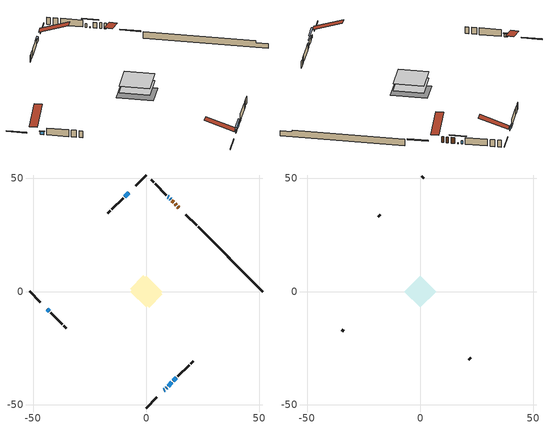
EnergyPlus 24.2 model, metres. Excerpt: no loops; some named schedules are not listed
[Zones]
conditioned space
 floor adiabatic (AdiabaticFloorConstruction): -7.03,0 0,7.03 7.03,0 0,-7.03 z0.77
 floor foundation (Slab1 construction): -7.14,1.3 -1.3,7.14 7.14,-1.3 1.3,-7.14 z-1.55
 wall outside (RimJoist1 construction): 0,-51.44 4.72,-46.72 / -51.44,0 -46.72,-4.72 / 0,51.44 -4.72,46.72 / 22.2,29.24 17.48,33.95 z0.77:1.07
 wall outside (AdiabaticWallConstruction 1): 14.37,37.07 13.91,37.53 / 13.25,38.18 12.8,38.64 / 12.14,39.29 11.36,40.07 z0.77:2.8
 wall outside (AdiabaticWallConstruction): 7.83,-43.6 8.11,-43.33 / 9.84,41.59 9.56,41.87 z0.77:1.99; 10.71,40.72 10.49,40.94 / 8.76,-42.67 8.98,-42.46 z0.77:1.11; -7.83,43.6 -9.56,41.88 / -43.6,-7.83 -42.74,-8.7 z0.77:1.79; 9.63,-41.8 11.36,-40.08 z0.77:2.45; 12.01,-39.42 13.31,-38.13 z0.77:1.74
 wall outside (Wall1 construction): 13.96,-37.47 18.98,-32.46 / -42.08,-9.35 -37.07,-14.36 / -10.21,41.22 -15.22,36.21 / 8.91,42.53 3.9,47.54 z0.77:3.21
 wall outside (Wall2 construction): 19.63,-31.8 20.73,-30.7 / -36.42,-15.02 -35.31,-16.12 / -15.88,35.55 -16.98,34.45 / 3.24,48.2 2.14,49.3 z0.77:3.21
 wall foundation (FoundationWall1 construction): 22.86,28.58,-1.55 22.86,28.58,0.77 48.58,2.86,0.77 48.58,2.86,0.17 51.44,0,0.17 51.44,0,-1.55
 window (WindowConstruction 4): 7.83,-43.6 8.11,-43.33 z0.77:1.99
 window (WindowConstruction 6): 10.71,40.73 10.5,40.94 z0.77:1.11
 window (WindowConstruction 7): 8.76,-42.67 8.98,-42.46 z0.77:1.11
 window (WindowConstruction): -7.83,43.6 -9.56,41.88 z0.77:1.78
 window (WindowConstruction 1): 9.63,-41.8 11.36,-40.08 z0.77:2.45
 window (WindowConstruction 2): 12.01,-39.42 13.31,-38.13 z0.77:1.74
 window (WindowConstruction 3): -43.6,-7.83 -42.74,-8.69 z0.77:1.78
 window (WindowConstruction 5): 9.84,41.6 9.56,41.87 z0.77:1.99
 door (Door): 14.37,37.07 13.91,37.52 z0.77:2.8
 door (Door 1): 13.25,38.18 12.8,38.64 z0.77:2.8
 door (Door 2): 12.14,39.29 11.36,40.07 z0.77:2.8
 ceiling adiabatic (AdiabaticFloorConstruction): 0,-7.03 7.03,0 0,7.03 -7.03,0 z0.77
attic - vented
 floor to conditioned space (Floor1 construction Reversed): -7.02,0 0,7.02 7.02,0 0,-7.02 z3.21
 wall outside (Wall3 construction): 21.39,-30.04 22.21,-29.22 / -34.66,-16.78 -33.83,-17.6 / -17.64,33.8 -18.46,32.97 / 1.48,49.95 0.66,50.78 z0.77:3.21
 roof outside (Roof1 construction): 7.18,-44.26,3.21 0.33,-37.42,6.43 -1.47,-39.22,6.43 5.37,-46.06,3.21; -44.26,-7.18,3.21 -37.42,-0.33,6.43 -39.22,1.47,6.43 -46.06,-5.37,3.21; -7.18,44.26,3.21 -0.33,37.42,6.43 1.47,39.22,6.43 -5.37,46.06,3.21; 15.02,36.41,3.21 8.18,29.57,6.43 9.98,27.77,6.43 16.83,34.61,3.21
shading: 8.65,42.78 12.55,38.88 12.84,39.17 8.94,43.07 z3.71; 10.82,-40.61 6.92,-44.52 7.21,-44.81 11.11,-40.9 z3.71; -9.7,41.74 -7.69,43.74 -7.98,44.04 -9.99,42.03 z1.99; 11.5,-39.94 9.49,-41.94 9.78,-42.24 11.79,-40.23 z2.65; 13.45,-37.99 11.87,-39.56 12.16,-39.85 13.74,-38.28 z1.94; -42.6,-8.84 -43.74,-7.69 -44.04,-7.98 -42.89,-9.13 z1.99
[Building]
Building 1: Terrain=Suburbs
[Site:Location]
Quebec Intl AP_QC: Latitude {deg}=46.8; Longitude {deg}=-71.38; Time Zone {hr}=-5; Elevation {m}=74; Keep Site Location Information=Yes
[Site:GroundTemperature:Shallow]
0.0108218, -2.24938, -2.43038, -1.3578, 2.94801, 7.23376, 10.9493, 13.303, 13.5029, 11.5886, 7.96783, 3.81355
[Site:WaterMainsTemperature]
Calculation Method=Schedule; Temperature Schedule=mains temperature schedule
[Material] Roughness=Rough; Thermal Absorptance=0.9
Name | Thickness {m} | Conductivity {W/m-K} | Density {kg/m3} | Specific Heat {J/kg-K} | Solar Absorptance | Visible Absorptance
asphalt or fiberglass shingles | 0.00635 | 0.162714 | 1121.4 | 1465.45 | 0.4 | 0.4
ceiling loosefill ins | 0.254 | 0.0480833 | 16.02 | 1046.75 | 0.7 | 0.7
ceiling stud and cavity | 0.1397 | 0.225388 | 65.682 | 1177.47 | 0.7 | 0.7
concrete 4.0 in. | 0.1016 | 1.803125 | 2242.8 | 837.4 | 0.7 | 0.7
concrete 8.0 in. | 0.2032 | 1.803125 | 2242.8 | 837.4 | 0.7 | 0.7
door material | 0.04445 | 0.0451087 | 512.64 | 1214.23 | 0.7 | 0.7
door material 1 | 0.04445 | 0.188738 | 512.64 | 1214.23 | 0.7 | 0.7
exterior vertical ins | 0.0392557 | 0.029427 | 32.04 | 1214.23 | 0.7 | 0.7
floor covering | 0.0127 | 0.0433444 | 54.468 | 1339.84 | 0.6 | 0.6
floor rigid ins; wall rigid ins | 0.512978 | 0.029427 | 32.04 | 1214.23 | 0.7 | 0.7
floor stud and cavity | 0.1397 | 1.75129 | 37.0049 | 1207.88 | 0.7 | 0.7
furniture material conditioned space 1 | 0.1524 | 0.115458 | 640.8 | 1214.23 | 0.6 | 0.6
gypsum board | 0.0127 | 0.160291 | 801 | 837.4 | 0.6 | 0.6
gypsum board 1 | 0.0127 | 0.160291 | 801 | 837.4 | 0.7 | 0.7
osb sheathing 0.5 in. | 0.0127 | 0.115458 | 512.64 | 1214.23 | 0.7 | 0.7
osb sheathing 0.75 in. | 0.01905 | 0.115458 | 512.64 | 1214.23 | 0.7 | 0.7
osb sheathing 2.0 in. | 0.0508 | 0.115458 | 512.64 | 1214.23 | 0.7 | 0.7
rim joist rigid ins | 0.051816 | 0.029427 | 32.04 | 1214.23 | 0.7 | 0.7
rim joist stud and cavity | 0.0508 | 0.184251 | 125.044 | 1163.47 | 0.6 | 0.6
wall stud and cavity | 0.1397 | 0.0823012 | 139.0536 | 1170.24 | 0.7 | 0.7
wall stud and cavity 1 | 0.1397 | 0.106638 | 139.0536 | 1170.24 | 0.7 | 0.7
wall stud and cavity 2 | 0.0889 | 6.1454 | 50.32683 | 1063.81 | 0.6 | 0.6
wall stud and cavity 3 | 0.0889 | 0.380278 | 52.3479 | 1209.89 | 0.7 | 0.7
wall stud and cavity 4 | 0.0889 | 0.391764 | 83.0341 | 1211.67 | 0.7 | 0.7
wood siding | 0.0254 | 0.102417 | 544.68 | 1172.36 | 0.4 | 0.4
wood siding 1 | 0.00254 | 0.102417 | 544.68 | 1172.36 | 0.4 | 0.4
wood siding 2; wood siding 3; wood siding 4 | 0.0254 | 0.102417 | 544.68 | 1172.36 | 0.7 | 0.7
[WindowMaterial:SimpleGlazingSystem]
Name | U-Factor {W/m2-K} | Solar Heat Gain Coefficient
WindowMaterial | 2.929848 | 0.66
WindowMaterial 1 | 2.9077 | 0.68
WindowMaterial 2 | 2.946882 | 0.64
WindowMaterial 3 | 2.992306 | 0.59
WindowMaterial 4 | 3.07009 | 0.43
[Construction]
AdiabaticFloorConstruction: floor stud and cavity, floor rigid ins, osb sheathing 0.75 in., floor covering
AdiabaticWallConstruction: wood siding 3, wall rigid ins, wall stud and cavity 3, gypsum board
AdiabaticWallConstruction 1: wood siding 4, wall rigid ins, wall stud and cavity 3, gypsum board
Door; Door 1: door material
Door 2: door material 1
Floor1 construction Reversed: gypsum board, ceiling stud and cavity, ceiling loosefill ins
FoundationWall1 construction: concrete 8.0 in., gypsum board 1
furniture construction conditioned space 1: furniture material conditioned space 1
PartitionWallConstruction: gypsum board, wall stud and cavity 4, gypsum board
RimJoist1 construction: wood siding 2, rim joist rigid ins, osb sheathing 2.0 in., rim joist stud and cavity
Roof1 construction: asphalt or fiberglass shingles
Slab1 construction: concrete 4.0 in.
Wall1 construction: wood siding, osb sheathing 0.5 in., wall stud and cavity, gypsum board
Wall2 construction: wood siding, osb sheathing 0.5 in., wall stud and cavity 1, gypsum board
Wall3 construction: wood siding 1, wall stud and cavity 2
WindowConstruction; WindowConstruction 3: WindowMaterial
WindowConstruction 1: WindowMaterial 1
WindowConstruction 2: WindowMaterial 2
WindowConstruction 4; WindowConstruction 5: WindowMaterial 3
WindowConstruction 6; WindowConstruction 7: WindowMaterial 4
[Zone] Multiplier=1; Part of Total Floor Area=Yes
Name | Volume {m3}
attic - vented | 51.6724
conditioned space | 489
[Space]
Name | Zone | Volume {m3}
attic - vented 1 | attic - vented | 51.6724
conditioned space 1 | conditioned space | 489
[ZoneInfiltration:EffectiveLeakageArea]
infil attic - vented 1: Zone or Space=attic - vented 1; Schedule=Always On Discrete; Effective Air Leakage Area {cm2}=3643.94; Stack Coefficient=0.000393847; Wind Coefficient=1.34086e-05
[ZoneMixing]
whole house fan mix: Zone or Space=attic - vented; Schedule=Always On Continuous; Design Flow Rate Calculation Method=Flow/Zone; Design Flow Rate {m3/s}=0; Source Zone or Space=conditioned space
[SurfaceProperty:ExposedFoundationPerimeter]
Slab1: Exposed Perimeter Calculation Method=TotalExposedPerimeter; Total Exposed Perimeter {m}=40.417
[InternalMass] Zone or ZoneList=conditioned space; Space or SpaceList=conditioned space 1
Name | Construction | Surface Area {m2}
furniture mass conditioned space 1 | furniture construction conditioned space 1 | 78.9602
partition wall mass | PartitionWallConstruction | 197.4
[Lights]
interior lighting: Zone or ZoneList or Space or SpaceList=conditioned space 1; Schedule=interior lighting schedule; Design Level Calculation Method=LightingLevel; Lighting Level {W}=343.2; Return Air Fraction=0; Fraction Radiant=0.6; Fraction Visible=0.2; Fraction Replaceable=1
[People]
occupants: Zone or ZoneList or Space or SpaceList=conditioned space 1; Number of People Schedule=occupants schedule; Number of People Calculation Method=People; Number of People=3; Fraction Radiant=0.314171; Sensible Heat Fraction=0.56303; Activity Level Schedule=occupants activity schedule; Carbon Dioxide Generation Rate {m3/s-W}=0; Enable ASHRAE 55 Comfort Warnings=No; Mean Radiant Temperature Calculation Type=EnclosureAveraged
[ElectricEquipment] Zone or ZoneList or Space or SpaceList=conditioned space 1; Design Level Calculation Method=EquipmentLevel
Name | Schedule | Design Level {W} | Fraction Latent | Fraction Radiant | Fraction Lost
clothes dryer | clothes dryer schedule | 140.772 | 0.015 | 0.081 | 0.85
clothes washer | clothes washer schedule | 32.1985 | 0.03 | 0.162 | 0.7
cooking range | cooking range schedule | 215.147 | 0.08 | 0.432 | 0.2
dishwasher | dishwasher schedule | 66.8632 | 0.3 | 0.18 | 0.4
fridge | fridge schedule | 72.9452 | 0 | 0.6 | 0
mech vent bath fan 0 | mech vent bath fan 0 schedule | 50.2 | 0 | 0 | 1
mech vent house fan | mech vent house fan schedule | 14.1667 | 0 | 0 | 1
mech vent house fan cfis | mech vent house fan cfis schedule | 0 | 0 | 0 | 0
mech vent range fan 0 | mech vent range fan 0 schedule | 57 | 0 | 0 | 1
misc plug loads | misc plug loads schedule | 494.7 | 0.045 | 0.513 | 0.1
whole house fan | Always On Discrete | 0 | 0 | 0 | 1
[OtherEquipment] Zone or ZoneList or Space or SpaceList=conditioned space 1; Design Level Calculation Method=EquipmentLevel
Name | Fuel Type | Schedule | Design Level {W} | Fraction Latent | Fraction Radiant | Fraction Lost
clothes dryer 1 | Electricity | clothes dryer schedule | 0 | 0.015 | 0.081 | 0.85
cooking range 1 | Electricity | cooking range schedule | 0 | 0.08 | 0.432 | 0.2
general water use latent | None | general water use schedule | 62.594 | 1 | 0 | 0
general water use sensible | None | general water use schedule | -61.6891 | 0 | 0.6 | 0
mech vent house fan latent load | None | Always On Discrete | 0 | 1 | 0 | 0
mech vent house fan sensible load | None | Always On Discrete | 0 | 0 | 0 | 0
water heater energy adjustment1 | Electricity | Always On Discrete | 0.01 | 0 | 0 | 1
[ZoneInfiltration:DesignFlowRate] Zone or ZoneList or Space or SpaceList=conditioned space 1; Schedule=Always On Discrete; Design Flow Rate Calculation Method=Flow/Zone; Design Flow Rate {m3/s}=0
infil flow; natural vent flow; whole house fan flow
[AvailabilityManager:Scheduled]
furnace airloop Availability Manager: Schedule=Always On Discrete
[Foundation:Kiva]
Foundation Kiva 1: Initial Indoor Air Temperature {C}=18; Wall Height Above Grade {m}=0.769986; Wall Depth Below Slab {m}=0.2032; Custom Block Material Name 1=exterior vertical ins; Custom Block Depth 1 {m}=2.31999; Custom Block X Position 1 {m}=0.2159; Custom Block Z Position 1 {m}=0
[Foundation:Kiva:Settings]
Soil Conductivity {W/m-K}=0.849921; Soil Density {kg/m3}=1842.3; Soil Specific Heat {J/kg-K}=418.7; Ground Solar Absorptivity=0.9; Ground Thermal Absorptivity=0.9; Ground Surface Roughness {m}=0.03; Far-Field Width {m}=40; Deep-Ground Boundary Condition=ZeroFlux; Deep-Ground Depth {m}=40; Minimum Cell Dimension {m}=0.2; Maximum Cell Growth Coefficient=3; Simulation Timestep=Timestep
[Exterior:Lights]
exterior lighting: Schedule=exterior lighting schedule; Design Level {W}=75.6
[EnergyManagementSystem:GlobalVariable]
furnace_airloop_Fan_RTF
infil_program_Qfan
infil_program_Qinf
natural_vent_program_Qnv
natural_vent_program_Qwhf
[EnergyManagementSystem:Sensor]
Name | Output:Variable or Output:Meter Index Key | Output:Variable or Output:Meter
airflow_gain | infil flow | Infiltration Sensible Heat Gain Energy
airflow_gain_1 | natural vent flow | Infiltration Sensible Heat Gain Energy
airflow_gain_2 | whole house fan flow | Infiltration Sensible Heat Gain Energy
airflow_loss | infil flow | Infiltration Sensible Heat Loss Energy
airflow_loss_1 | natural vent flow | Infiltration Sensible Heat Loss Energy
airflow_loss_2 | whole house fan flow | Infiltration Sensible Heat Loss Energy
clg_load_cond |  | Cooling:EnergyTransfer:Zone:CONDITIONED SPACE
clg_sp_s; clg_sp_s_1 | cooling setpoint | Schedule Value
clothes_dryer_exhaust_0_sch_s | clothes dryer exhaust 0 schedule | Schedule Value
cool_season | cooling season schedule | Schedule Value
htg_load_cond |  | Heating:EnergyTransfer:Zone:CONDITIONED SPACE
htg_sp_s; htg_sp_s_1 | heating setpoint | Schedule Value
ig_ee_conv | clothes dryer | Electric Equipment Convective Heating Energy
ig_ee_conv_2 | cooking range | Electric Equipment Convective Heating Energy
ig_ee_conv_4 | fridge | Electric Equipment Convective Heating Energy
ig_ee_conv_5 | misc plug loads | Electric Equipment Convective Heating Energy
ig_ee_conv_6 | whole house fan | Electric Equipment Convective Heating Energy
ig_ee_rad | clothes dryer | Electric Equipment Radiant Heating Energy
ig_ee_rad_2 | cooking range | Electric Equipment Radiant Heating Energy
ig_ee_rad_4 | fridge | Electric Equipment Radiant Heating Energy
ig_ee_rad_5 | misc plug loads | Electric Equipment Radiant Heating Energy
ig_ee_rad_6 | whole house fan | Electric Equipment Radiant Heating Energy
ig_lgt_conv | interior lighting | Lights Convective Heating Energy
ig_lgt_rad | interior lighting | Lights Radiant Heating Energy
ig_lgt_vis | interior lighting | Lights Visible Radiation Heating Energy
ig_oe_conv | clothes dryer 1 | Other Equipment Convective Heating Energy
ig_oe_conv_1 | cooking range 1 | Other Equipment Convective Heating Energy
ig_oe_conv_2 | general water use latent | Other Equipment Convective Heating Energy
ig_oe_conv_3 | general water use sensible | Other Equipment Convective Heating Energy
ig_oe_conv_4 | water heater energy adjustment1 | Other Equipment Convective Heating Energy
ig_oe_rad | clothes dryer 1 | Other Equipment Radiant Heating Energy
ig_oe_rad_1 | cooking range 1 | Other Equipment Radiant Heating Energy
ig_oe_rad_2 | general water use latent | Other Equipment Radiant Heating Energy
ig_oe_rad_3 | general water use sensible | Other Equipment Radiant Heating Energy
ig_oe_rad_4 | water heater energy adjustment1 | Other Equipment Radiant Heating Energy
ig_ppl_conv | occupants | People Convective Heating Energy
ig_ppl_rad | occupants | People Radiant Heating Energy
im_conv | furniture mass conditioned space 1 | Surface Inside Face Convection Heat Gain Energy
im_conv_1 | partition wall mass | Surface Inside Face Convection Heat Gain Energy
im_ig | furniture mass conditioned space 1 | Surface Inside Face Internal Gains Radiation Heat Gain Energy
im_ig_1 | partition wall mass | Surface Inside Face Internal Gains Radiation Heat Gain Energy
im_lgt | furniture mass conditioned space 1 | Surface Inside Face Lights Radiation Heat Gain Energy
im_lgt_1 | partition wall mass | Surface Inside Face Lights Radiation Heat Gain Energy
im_sol | furniture mass conditioned space 1 | Surface Inside Face Solar Radiation Heat Gain Energy
im_sol_1 | partition wall mass | Surface Inside Face Solar Radiation Heat Gain Energy
im_surf | furniture mass conditioned space 1 | Surface Inside Face Net Surface Thermal Radiation Heat Gain Energy
im_surf_1 | partition wall mass | Surface Inside Face Net Surface Thermal Radiation Heat Gain Energy
mech_vent_bath_fan_0_sch_s | mech vent bath fan 0 schedule | Schedule Value
mech_vent_range_fan_0_sch_s | mech vent range fan 0 schedule | Schedule Value
mv_conv | mech vent bath fan 0 | Electric Equipment Convective Heating Energy
mv_conv_1 | mech vent house fan | Electric Equipment Convective Heating Energy
mv_conv_2 | mech vent house fan cfis | Electric Equipment Convective Heating Energy
mv_conv_3 | mech vent range fan 0 | Electric Equipment Convective Heating Energy
mv_conv_4 | mech vent house fan latent load | Other Equipment Convective Heating Energy
mv_conv_5 | mech vent house fan sensible load | Other Equipment Convective Heating Energy
mv_rad | mech vent bath fan 0 | Electric Equipment Radiant Heating Energy
mv_rad_1 | mech vent house fan | Electric Equipment Radiant Heating Energy
mv_rad_2 | mech vent house fan cfis | Electric Equipment Radiant Heating Energy
mv_rad_3 | mech vent range fan 0 | Electric Equipment Radiant Heating Energy
mv_rad_4 | mech vent house fan latent load | Other Equipment Radiant Heating Energy
mv_rad_5 | mech vent house fan sensible load | Other Equipment Radiant Heating Energy
natural_vent_s | natural vent schedule | Schedule Value
out_pb_s |  | Site Outdoor Air Barometric Pressure
out_wt_s |  | Site Outdoor Air Humidity Ratio
site_vw_s |  | Site Wind Speed
ss_back_out | Window1 | Surface Window Shortwave from Zone Back Out Window Heat Transfer Rate
ss_back_out_1 | Window10 | Surface Window Shortwave from Zone Back Out Window Heat Transfer Rate
ss_back_out_2 | Window11 | Surface Window Shortwave from Zone Back Out Window Heat Transfer Rate
ss_back_out_3 | Window2 | Surface Window Shortwave from Zone Back Out Window Heat Transfer Rate
ss_back_out_4 | Window4 | Surface Window Shortwave from Zone Back Out Window Heat Transfer Rate
ss_back_out_5 | Window6 | Surface Window Shortwave from Zone Back Out Window Heat Transfer Rate
ss_back_out_6 | Window8 | Surface Window Shortwave from Zone Back Out Window Heat Transfer Rate
ss_back_out_7 | Window9 | Surface Window Shortwave from Zone Back Out Window Heat Transfer Rate
ss_conv | Door1 | Surface Inside Face Convection Heat Gain Energy
ss_conv_1 | Door2 | Surface Inside Face Convection Heat Gain Energy
ss_conv_10 | Window9 | Surface Inside Face Convection Heat Gain Energy
ss_conv_2 | Door3 | Surface Inside Face Convection Heat Gain Energy
ss_conv_3 | Window1 | Surface Inside Face Convection Heat Gain Energy
ss_conv_4 | Window10 | Surface Inside Face Convection Heat Gain Energy
ss_conv_5 | Window11 | Surface Inside Face Convection Heat Gain Energy
ss_conv_6 | Window2 | Surface Inside Face Convection Heat Gain Energy
ss_conv_7 | Window4 | Surface Inside Face Convection Heat Gain Energy
ss_conv_8 | Window6 | Surface Inside Face Convection Heat Gain Energy
ss_conv_9 | Window8 | Surface Inside Face Convection Heat Gain Energy
ss_ig | Door1 | Surface Inside Face Internal Gains Radiation Heat Gain Energy
ss_ig_1 | Door2 | Surface Inside Face Internal Gains Radiation Heat Gain Energy
ss_ig_10 | Window9 | Surface Inside Face Internal Gains Radiation Heat Gain Energy
ss_ig_2 | Door3 | Surface Inside Face Internal Gains Radiation Heat Gain Energy
ss_ig_3 | Window1 | Surface Inside Face Internal Gains Radiation Heat Gain Energy
ss_ig_4 | Window10 | Surface Inside Face Internal Gains Radiation Heat Gain Energy
ss_ig_5 | Window11 | Surface Inside Face Internal Gains Radiation Heat Gain Energy
ss_ig_6 | Window2 | Surface Inside Face Internal Gains Radiation Heat Gain Energy
ss_ig_7 | Window4 | Surface Inside Face Internal Gains Radiation Heat Gain Energy
ss_ig_8 | Window6 | Surface Inside Face Internal Gains Radiation Heat Gain Energy
ss_ig_9 | Window8 | Surface Inside Face Internal Gains Radiation Heat Gain Energy
ss_lgt | Door1 | Surface Inside Face Lights Radiation Heat Gain Energy
ss_lgt_1 | Door2 | Surface Inside Face Lights Radiation Heat Gain Energy
ss_lgt_2 | Door3 | Surface Inside Face Lights Radiation Heat Gain Energy
ss_sol | Door1 | Surface Inside Face Solar Radiation Heat Gain Energy
ss_sol_1 | Door2 | Surface Inside Face Solar Radiation Heat Gain Energy
ss_sol_2 | Door3 | Surface Inside Face Solar Radiation Heat Gain Energy
ss_surf | Door1 | Surface Inside Face Net Surface Thermal Radiation Heat Gain Energy
ss_surf_1 | Door2 | Surface Inside Face Net Surface Thermal Radiation Heat Gain Energy
ss_surf_10 | Window9 | Surface Inside Face Net Surface Thermal Radiation Heat Gain Energy
ss_surf_2 | Door3 | Surface Inside Face Net Surface Thermal Radiation Heat Gain Energy
ss_surf_3 | Window1 | Surface Inside Face Net Surface Thermal Radiation Heat Gain Energy
ss_surf_4 | Window10 | Surface Inside Face Net Surface Thermal Radiation Heat Gain Energy
ss_surf_5 | Window11 | Surface Inside Face Net Surface Thermal Radiation Heat Gain Energy
ss_surf_6 | Window2 | Surface Inside Face Net Surface Thermal Radiation Heat Gain Energy
ss_surf_7 | Window4 | Surface Inside Face Net Surface Thermal Radiation Heat Gain Energy
ss_surf_8 | Window6 | Surface Inside Face Net Surface Thermal Radiation Heat Gain Energy
ss_surf_9 | Window8 | Surface Inside Face Net Surface Thermal Radiation Heat Gain Energy
ss_trans_in | Window1 | Surface Window Transmitted Solar Radiation Rate
ss_trans_in_1 | Window10 | Surface Window Transmitted Solar Radiation Rate
ss_trans_in_2 | Window11 | Surface Window Transmitted Solar Radiation Rate
ss_trans_in_3 | Window2 | Surface Window Transmitted Solar Radiation Rate
ss_trans_in_4 | Window4 | Surface Window Transmitted Solar Radiation Rate
ss_trans_in_5 | Window6 | Surface Window Transmitted Solar Radiation Rate
ss_trans_in_6 | Window8 | Surface Window Transmitted Solar Radiation Rate
ss_trans_in_7 | Window9 | Surface Window Transmitted Solar Radiation Rate
ss_trans_out | Window1 | Surface Inside Face Initial Transmitted Diffuse Transmitted Out Window Solar Radiation Rate
ss_trans_out_1 | Window10 | Surface Inside Face Initial Transmitted Diffuse Transmitted Out Window Solar Radiation Rate
ss_trans_out_2 | Window11 | Surface Inside Face Initial Transmitted Diffuse Transmitted Out Window Solar Radiation Rate
ss_trans_out_3 | Window2 | Surface Inside Face Initial Transmitted Diffuse Transmitted Out Window Solar Radiation Rate
ss_trans_out_4 | Window4 | Surface Inside Face Initial Transmitted Diffuse Transmitted Out Window Solar Radiation Rate
ss_trans_out_5 | Window6 | Surface Inside Face Initial Transmitted Diffuse Transmitted Out Window Solar Radiation Rate
ss_trans_out_6 | Window8 | Surface Inside Face Initial Transmitted Diffuse Transmitted Out Window Solar Radiation Rate
ss_trans_out_7 | Window9 | Surface Inside Face Initial Transmitted Diffuse Transmitted Out Window Solar Radiation Rate
s_conv | Floor1 | Surface Inside Face Convection Heat Gain Energy
s_conv_1 | FoundationWall1 | Surface Inside Face Convection Heat Gain Energy
s_conv_10 | Wall1:225 | Surface Inside Face Convection Heat Gain Energy
s_conv_11 | Wall1:315 | Surface Inside Face Convection Heat Gain Energy
s_conv_12 | Wall1:45 | Surface Inside Face Convection Heat Gain Energy
s_conv_13 | Wall2:135 | Surface Inside Face Convection Heat Gain Energy
s_conv_14 | Wall2:225 | Surface Inside Face Convection Heat Gain Energy
s_conv_15 | Wall2:315 | Surface Inside Face Convection Heat Gain Energy
s_conv_16 | Wall2:45 | Surface Inside Face Convection Heat Gain Energy
s_conv_2 | inferred conditioned ceiling | Surface Inside Face Convection Heat Gain Energy
s_conv_3 | inferred conditioned floor | Surface Inside Face Convection Heat Gain Energy
s_conv_4 | RimJoist1:135 | Surface Inside Face Convection Heat Gain Energy
s_conv_5 | RimJoist1:225 | Surface Inside Face Convection Heat Gain Energy
s_conv_6 | RimJoist1:315 | Surface Inside Face Convection Heat Gain Energy
s_conv_7 | RimJoist1:45 | Surface Inside Face Convection Heat Gain Energy
s_conv_8 | Slab1 | Surface Inside Face Convection Heat Gain Energy
s_conv_9 | Wall1:135 | Surface Inside Face Convection Heat Gain Energy
s_ig | Floor1 | Surface Inside Face Internal Gains Radiation Heat Gain Energy
s_ig_1 | FoundationWall1 | Surface Inside Face Internal Gains Radiation Heat Gain Energy
s_ig_10 | Wall1:225 | Surface Inside Face Internal Gains Radiation Heat Gain Energy
s_ig_11 | Wall1:315 | Surface Inside Face Internal Gains Radiation Heat Gain Energy
s_ig_12 | Wall1:45 | Surface Inside Face Internal Gains Radiation Heat Gain Energy
s_ig_13 | Wall2:135 | Surface Inside Face Internal Gains Radiation Heat Gain Energy
s_ig_14 | Wall2:225 | Surface Inside Face Internal Gains Radiation Heat Gain Energy
s_ig_15 | Wall2:315 | Surface Inside Face Internal Gains Radiation Heat Gain Energy
s_ig_16 | Wall2:45 | Surface Inside Face Internal Gains Radiation Heat Gain Energy
s_ig_2 | inferred conditioned ceiling | Surface Inside Face Internal Gains Radiation Heat Gain Energy
s_ig_3 | inferred conditioned floor | Surface Inside Face Internal Gains Radiation Heat Gain Energy
s_ig_4 | RimJoist1:135 | Surface Inside Face Internal Gains Radiation Heat Gain Energy
s_ig_5 | RimJoist1:225 | Surface Inside Face Internal Gains Radiation Heat Gain Energy
s_ig_6 | RimJoist1:315 | Surface Inside Face Internal Gains Radiation Heat Gain Energy
s_ig_7 | RimJoist1:45 | Surface Inside Face Internal Gains Radiation Heat Gain Energy
s_ig_8 | Slab1 | Surface Inside Face Internal Gains Radiation Heat Gain Energy
s_ig_9 | Wall1:135 | Surface Inside Face Internal Gains Radiation Heat Gain Energy
s_lgt | Floor1 | Surface Inside Face Lights Radiation Heat Gain Energy
s_lgt_1 | FoundationWall1 | Surface Inside Face Lights Radiation Heat Gain Energy
s_lgt_10 | Wall1:225 | Surface Inside Face Lights Radiation Heat Gain Energy
s_lgt_11 | Wall1:315 | Surface Inside Face Lights Radiation Heat Gain Energy
s_lgt_12 | Wall1:45 | Surface Inside Face Lights Radiation Heat Gain Energy
s_lgt_13 | Wall2:135 | Surface Inside Face Lights Radiation Heat Gain Energy
s_lgt_14 | Wall2:225 | Surface Inside Face Lights Radiation Heat Gain Energy
s_lgt_15 | Wall2:315 | Surface Inside Face Lights Radiation Heat Gain Energy
s_lgt_16 | Wall2:45 | Surface Inside Face Lights Radiation Heat Gain Energy
s_lgt_2 | inferred conditioned ceiling | Surface Inside Face Lights Radiation Heat Gain Energy
s_lgt_3 | inferred conditioned floor | Surface Inside Face Lights Radiation Heat Gain Energy
s_lgt_4 | RimJoist1:135 | Surface Inside Face Lights Radiation Heat Gain Energy
s_lgt_5 | RimJoist1:225 | Surface Inside Face Lights Radiation Heat Gain Energy
